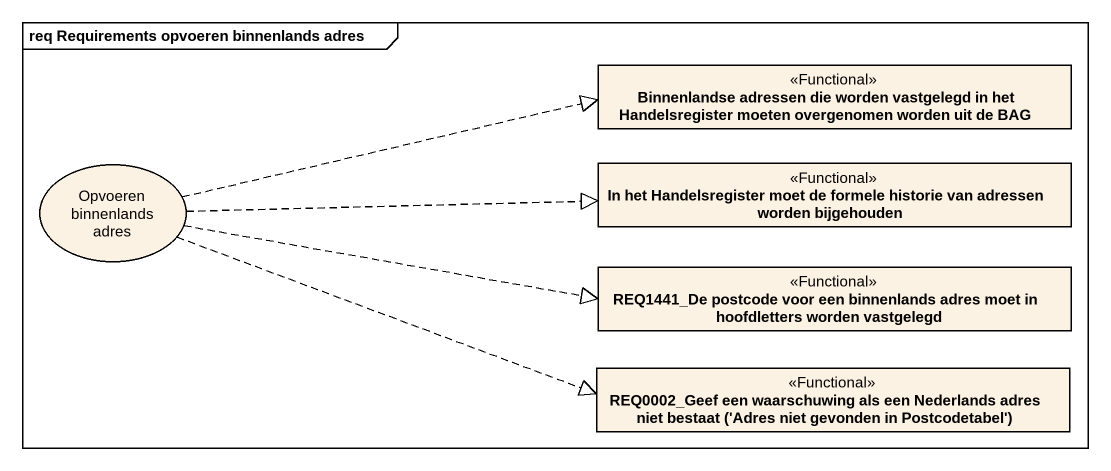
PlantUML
@startuml
mainframe req Requirements opvoeren binnenlands adres
allowmixing
hide circle
hide empty members
class "Binnenlandse adressen die worden vastgelegd in het Handelsregister moeten overgenomen worden uit de BAG" as Binnenlandse_adressen_die <<Functional>>
usecase "Opvoeren binnenlands adres" as Opvoeren_binnenlands_adres
class "In het Handelsregister moet de formele historie van adressen worden bijgehouden" as In_het_Handelsregister_moet <<Functional>>
class "REQ1441_De postcode voor een binnenlands adres moet in hoofdletters worden vastgelegd" as REQ1441_De_postcode_voor <<Functional>>
class "REQ0002_Geef een waarschuwing als een Nederlands adres niet bestaat ('Adres niet gevonden in Postcodetabel')" as REQ0002_Geef_een <<Functional>>
Opvoeren_binnenlands_adres .right.|> Binnenlandse_adressen_die
Opvoeren_binnenlands_adres .right.|> In_het_Handelsregister_moet
Opvoeren_binnenlands_adres .right.|> REQ1441_De_postcode_voor
Opvoeren_binnenlands_adres .right.|> REQ0002_Geef_een
@enduml
